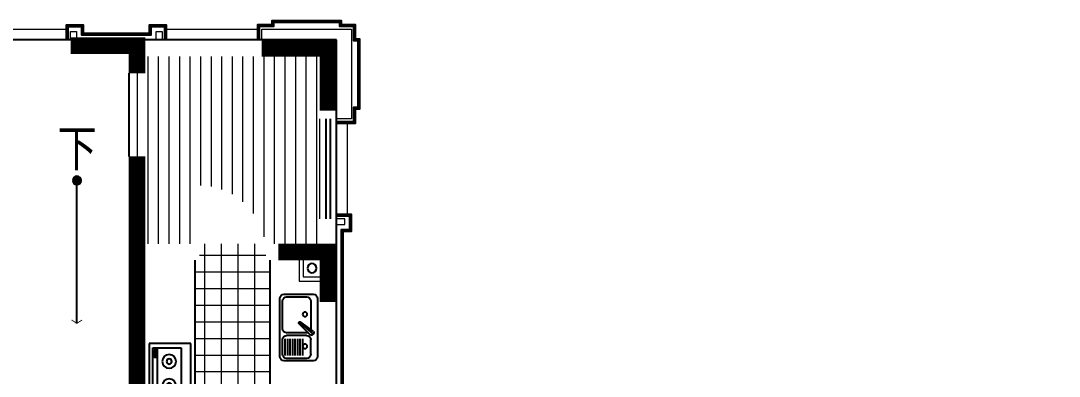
# Model space of a CAD drawing. Extents: x 1117549 to 1295333, y -232649 to -190649.
# Drawn here: x 1236479 to 1248979, y -204661 to -200387 of the extents above; entities that cross this region are included whole.
import ezdxf
from ezdxf.enums import TextEntityAlignment as Align

# ---------------------------------------------------------------- set-up
doc = ezdxf.new("R2010")
doc.units = 0
doc.header["$LTSCALE"] = 1000
doc.header["$MEASUREMENT"] = 0
doc.linetypes.add('ACO-DASHED', pattern=[3, 2, -1])
doc.layers.get('0').update_dxf_attribs({"linetype": 'CONTINUOUS'})
for name, color, linetype in [('A-Insulatinglayer', 11, 'CONTINUOUS'), ('A-Kitchen', 214, 'CONTINUOUS'), ('A-Others', 45, 'ACO-DASHED'), ('A-Plumbing', 4, 'CONTINUOUS'), ('A-Pub-dim-2', 3, 'CONTINUOUS'), ('A-Pub-text', 132, 'CONTINUOUS'), ('A-Railing', 35, 'CONTINUOUS'), ('A-Section', 2, 'CONTINUOUS'), ('A-Window', 183, 'CONTINUOUS'), ('图层1', 6, 'CONTINUOUS')]:
    doc.layers.add(name, color=color, linetype=linetype)
for name, color, linetype, lineweight in [('A-Sill', 135, 'CONTINUOUS', 0), ('A-Wall-2', 123, 'CONTINUOUS', 15), ('WR-FLOR', 151, 'CONTINUOUS', 0), ('剪力墙', 252, 'CONTINUOUS', 0), ('砌块', 31, 'CONTINUOUS', 0), ('铺地', 147, 'CONTINUOUS', 0)]:
    doc.layers.add(name, color=color, linetype=linetype, lineweight=lineweight)
doc.styles.add('hzxy', font='romand.shx', dxfattribs={"bigfont": 'hzxy.shx'})

# ---------------------------------------------------------------- blocks, each defined once
blk = doc.blocks.new('ertuyo0')
at = {"layer": '剪力墙', "const_width": 200}
for points in [[(1368442, -349527), (1369242, -349527), (1369242, -349860)], [(1370742, -349560), (1371542, -349560), (1371542, -350310)], [(1369817, -357710), (1369242, -357710), (1369242, -350860)], [(1370942, -352010), (1371542, -352010), (1371542, -352610)]]:
    blk.add_lwpolyline(points, dxfattribs=at)
blk = doc.blocks.new('A-Kitchen-Gas stove-700x500')
at = {"layer": 'A-Kitchen'}
for p, q in [((-350, 0), (350, 0)), ((-350, -500), (-350, 0)), ((350, 0), (350, -500)), ((-323, -113), (-323, -456)), ((299, -113), (-323, -113)), ((299, -456), (299, -113)), ((350, -500), (-350, -500)), ((-323, -400), (299, -400)), ((-323, -456), (299, -456)), ((-291, -422), (-291, -434)), ((-216, -432), (-280, -432)), ((-280, -432), (-280, -448)), ((-280, -448), (-216, -448)), ((-216, -448), (-216, -432)), ((-199, -423), (-199, -434)), ((182, -422), (182, -434)), ((193, -432), (193, -448)), ((257, -432), (193, -432)), ((193, -448), (257, -448)), ((257, -448), (257, -432)), ((274, -423), (274, -434))]:
    blk.add_line(p, q, dxfattribs=at)
for points in [[(-199, -423, 0.259034), (-201, -420, 0.076276), (-213, -415, 0.036515), (-226, -412, 0.026615), (-245, -411, 0.026615), (-264, -412, 0.036515), (-277, -415, 0.076276), (-289, -420, 0.259034), (-291, -423, 0.078462), (-291, -424, 0.056762)], [(-199, -434, 0.259034), (-201, -430, 0.076276), (-213, -425, 0.036515), (-226, -423, 0.026615), (-245, -422, 0.026615), (-264, -423, 0.036515), (-277, -425, 0.076276), (-289, -430, 0.259034), (-291, -434, 0.259034), (-289, -437, 0.056762), (-280, -441, 0.036515)], [(-216, -443, 0.008736), (-213, -442, 0.076276), (-201, -437, 0.259034), (-199, -434, 0.259034)], [(274, -423, 0.259034), (272, -420, 0.076276), (260, -415, 0.036515), (247, -412, 0.026615), (228, -411, 0.026615), (209, -412, 0.036515), (196, -415, 0.076276), (184, -420, 0.259034), (182, -423, 0.078462), (182, -424, 0.056762)], [(274, -434, 0.259034), (272, -430, 0.076276), (260, -425, 0.036515), (247, -423, 0.026615), (228, -422, 0.026615), (209, -423, 0.036515), (196, -425, 0.076276), (184, -430, 0.259034), (182, -434, 0.259034), (184, -437, 0.056762), (193, -441, 0.036515)], [(257, -443, 0.008736), (260, -442, 0.076276), (272, -437, 0.259034), (274, -434, 0.259034)]]:
    blk.add_lwpolyline(points, format="xyb", dxfattribs=at)
for centre, radius in [((-158, -259), 82.5), ((-158, -259), 31.6), ((134, -259), 82.5), ((134, -259), 31.6)]:
    blk.add_circle(centre, radius, dxfattribs=at)
blk = doc.blocks.new('A-Kitchen-Washer tank-800x450')
at = {"layer": 'A-Kitchen'}
for p, q in [((350, 0), (-350, 0)), ((-400, -50), (-400, -400)), ((-320, -80), (-144, -80)), ((-91, -84), (45, -218)), ((64, -220), (-80, -51)), ((-46, -45), (66, -201)), ((320, -80), (-14, -80)), ((400, -400), (400, -50)), ((-370, -130), (-370, -370)), ((-134, -180), (-334, -180)), ((-134, -210), (-334, -210)), ((-134, -240), (-334, -240)), ((-94, -130), (-94, -370)), ((-64, -130), (-64, -370)), ((370, -370), (370, -130)), ((-134, -270), (-334, -270)), ((-134, -300), (-334, -300)), ((-134, -330), (-334, -330)), ((-134, -360), (-334, -360)), ((-350, -450), (350, -450)), ((-134, -390), (-334, -390)), ((-320, -420), (-144, -420)), ((-14, -420), (320, -420))]:
    blk.add_line(p, q, dxfattribs=at)
for centre in [(-226, -150), (159, -150)]:
    blk.add_circle(centre, 27.5, dxfattribs=at)
for centre, radius, start, end in [((-350, -50), 50, 90, 180), ((350, -50), 50, 0, 90), ((-320, -130), 50, 90, 180), ((-144, -130), 50, 0, 90), ((-57, -78), 34.6, 70.5271, 190.5271), ((-14, -130), 50, 161.1096, 180), ((-14, -130), 50, 90, 97.6978), ((320, -130), 50, 0, 90), ((55, -210), 13.5, 219.7378, 41.3163), ((-320, -370), 50, 180, 270), ((-144, -370), 50, 270, 0), ((-14, -370), 50, 180, 270), ((320, -370), 50, 270, 0), ((-350, -400), 50, 180, 270), ((350, -400), 50, 270, 0)]:
    blk.add_arc(centre, radius, start, end, dxfattribs=at)
blk = doc.blocks.new('A-Kitchen-Refrigeratory-600x600')
at = {"layer": 'A-Kitchen'}
for points in [[(8, -560), (8, 0), (608, 0), (608, -560)], [(32, -536), (32, -24), (584, -24), (584, -536), (32, -536)]]:
    blk.add_lwpolyline(points, dxfattribs=at)
for points in [[(616, -560), (0, -560), (0, -600), (616, -600)], [(90, -624), (90, -600), (42, -600), (42, -624)]]:
    blk.add_lwpolyline(points, close=True, dxfattribs=at)
blk = doc.blocks.new('A$C196A55FC')
h = blk.add_hatch()
h.set_pattern_fill('ANSI31', color=256, scale=100, style=0)
h.set_pattern_definition([(45, (-1440695.98, 408869.9), (-112.253202, 112.253202), [])])
h.paths.add_polyline_path([(746, 1971), (1521, 1971), (1521, 2483), (746, 2483)], flags=25)
at = {"layer": '铺地'}
h = blk.add_hatch(dxfattribs=at)
h.set_pattern_fill('_USER', color=138, scale=200, style=0, double=1, pattern_type=0)
h.set_pattern_definition([(0, (-1440695.98, 515789.9), (0, 200), []), (90, (-1440695.98, 515789.9), (-200, 1e-14), [])])
h.paths.add_polyline_path([(720, 3773), (2100, 3773), (2100, 4285), (720, 4285)], flags=24)
h.paths.add_polyline_path([(701, 4488), (2386, 4488), (2386, 5007), (701, 5007)], flags=24)
h.paths.add_polyline_path([(270, 4552), (851, 4552), (851, 4935), (270, 4935)], flags=24)
h.paths.add_polyline_path([(746, 1971), (1521, 1971), (1521, 2483), (746, 2483)], flags=25)
edge = h.paths.add_edge_path()
edge.add_line((1600, 3500), (800, 3500))
edge.add_line((800, 3500), (800, 3300))
edge.add_line((800, 3300), (750, 3300))
edge.add_line((750, 3300), (750, 1750))
edge.add_line((750, 1750), (150, 1750))
edge.add_line((150, 1750), (150, 1700))
edge.add_line((150, 1700), (710, 1700))
edge.add_line((710, 1700), (710, 1708))
edge.add_line((710, 1708), (750, 1708))
edge.add_line((750, 1708), (750, 1182))
edge.add_line((750, 1182), (774, 1182))
edge.add_line((774, 1182), (774, 1134))
edge.add_line((774, 1134), (750, 1134))
edge.add_line((750, 1134), (750, 1092))
edge.add_line((750, 1092), (710, 1092))
edge.add_line((710, 1092), (710, 1100))
edge.add_line((710, 1100), (150, 1100))
edge.add_line((150, 1100), (150, 1000))
edge.add_line((150, 1000), (150, 994))
edge.add_arc((50, 220), 780, 1.4693, 82.6341, ccw=False)
edge.add_line((830, 240), (830, 240))
edge.add_line((830, 240), (830, 200))
edge.add_line((830, 200), (150, 200))
edge.add_line((150, 200), (150, 150))
edge.add_line((150, 150), (1650, 150))
edge.add_line((1650, 150), (1650, 3300))
edge.add_line((1650, 3300), (1600, 3300))
edge.add_line((1600, 3300), (1600, 3500))
at = {"layer": 'A-Kitchen'}
blk.add_line((1650, 150), (1650, 3300), dxfattribs=at)
blk.add_lwpolyline([(150, 1750), (750, 1750), (750, 3300)], dxfattribs=at)
at = {"layer": 'A-Others', "linetype": 'ACO-DASHED', "ltscale": 0.02}
blk.add_lwpolyline([(1720, 580), (1720, 150), (2250, 150), (2250, 580)], close=True, dxfattribs=at)
at = {"layer": 'A-Others', "linetype": 'ByBlock', "ltscale": 20}
blk.add_lwpolyline([(1720, 580), (2196, 530), (2250, 150)], dxfattribs=at)
for points in [[(1750, 580), (1750, 180), (2250, 180), (2250, 580)], [(1760, 570), (1760, 190), (2240, 190), (2240, 570)]]:
    blk.add_lwpolyline(points, close=True, dxfattribs=at)
at = {"layer": 'A-Plumbing'}
blk.add_circle((245, 3205), 55, dxfattribs=at)
at = {"layer": 'A-Wall-2'}
for points in [[(350, 3300), (350, 3100), (150, 3100)], [(400, 3300), (400, 3050), (150, 3050)]]:
    blk.add_lwpolyline(points, dxfattribs=at)
at = {"layer": 'A-Kitchen', "rotation": 90}
for name, p in [('A-Kitchen-Washer tank-800x450', (180, 2491)), ('A-Kitchen-Gas stove-700x500', (1705, 1950)), ('A-Kitchen-Refrigeratory-600x600', (150, 1092))]:
    blk.add_blockref(name, p, dxfattribs=at)
blk = doc.blocks.new('$dot')
h = blk.add_hatch(color=0)
h.dxf.hatch_style = 1
edge = h.paths.add_edge_path()
edge.add_arc((0, 0), 0.5, 0, 360)
at = {"color": 0}
blk.add_circle((0, 0), 0.5, dxfattribs=at)

msp = doc.modelspace()

# ---------------------------------------------------------------- hatches: boundary and pattern name
at = {"layer": '铺地'}
h = msp.add_hatch(dxfattribs=at)
h.set_pattern_fill('ANSI31', color=138, scale=80, angle=45, style=0)
h.set_pattern_definition([(90, (1806462.52, -235363.45), (127, 2e-14), [])])
h.paths.add_polyline_path([(1238629, -202367), (1238629, -203067), (1237979, -203067), (1237979, -202017), (1237879, -202017, -0.025692), (1237779, -202012), (1237779, -201067), (1237879, -201067), (1237879, -201017), (1237979, -201017), (1237979, -200817), (1238179, -200817), (1239379, -200817), (1240079, -200817), (1240079, -201466), (1240079, -202666), (1240079, -203067), (1239422, -203067, 0.377964)])

# ---------------------------------------------------------------- linework, layer by layer
at = {"layer": 'A-Insulatinglayer'}
for points in [[(1237049, -200617), (1237049, -200457), (1237209, -200457), (1237209, -200557), (1238049, -200557), (1238049, -200457), (1238209, -200457), (1238209, -200617)], [(1241309, -205317), (1241309, -205157), (1241149, -205157), (1241149, -205257), (1240339, -205257), (1240339, -202896), (1240439, -202896), (1240439, -202736), (1240279, -202736)]]:
    msp.add_lwpolyline(points, dxfattribs=at)
at = {"layer": 'A-Insulatinglayer', "elevation": 0}
msp.add_lwpolyline([(1240279, -201597), (1240489, -201597), (1240489, -201427), (1240539, -201427), (1240539, -201197), (1240539, -200957), (1240539, -200627), (1240489, -200627), (1240489, -200457), (1240319, -200457), (1240319, -200407), (1240089, -200407), (1239849, -200407), (1239519, -200407), (1239519, -200457), (1239349, -200457), (1239349, -200617)], dxfattribs=at)
at = {"layer": 'A-Pub-dim-2', "elevation": 0}
msp.add_lwpolyline([(1237154, -204025), (1237154, -202307)], dxfattribs=at)
at = {"layer": 'A-Pub-dim-2', "const_width": 10, "elevation": 0, "flags": 128}
msp.add_lwpolyline([(1237091, -203984), (1237154, -204025), (1237218, -203984)], dxfattribs=at)
at = {"layer": 'A-Railing'}
for p, q in [((1240154, -202767, 0), (1240154, -201567, 0)), ((1240204, -201567, 0), (1240204, -202767, 0))]:
    msp.add_line(p, q, dxfattribs=at)
at = {"layer": 'A-Section', "color": 138}
for points in [[(1237029, -200617), (1237029, -200437), (1237229, -200437), (1237229, -200537), (1238029, -200537), (1238029, -200437), (1238229, -200437), (1238229, -200617)], [(1241329, -205317), (1241329, -205137), (1241129, -205137), (1241129, -205237), (1240359, -205237), (1240359, -202916), (1240459, -202916), (1240459, -202716), (1240279, -202716)]]:
    msp.add_lwpolyline(points, dxfattribs=at)
at = {"layer": 'A-Section', "color": 138, "elevation": 0}
msp.add_lwpolyline([(1240279, -201617), (1240509, -201617), (1240509, -201447), (1240559, -201447), (1240559, -201197), (1240559, -201197), (1240559, -200957), (1240559, -200957), (1240559, -200607), (1240509, -200607), (1240509, -200437), (1240339, -200437), (1240339, -200387), (1240089, -200387), (1240089, -200387), (1239849, -200387), (1239849, -200387), (1239499, -200387), (1239499, -200437), (1239329, -200437), (1239329, -200617)], dxfattribs=at)
at = {"layer": 'A-Sill'}
for p, q in [((1235929, -200487, 0), (1237029, -200487, 0)), ((1238229, -200487, 0), (1239329, -200487, 0)), ((1240409, -201617, 0), (1240409, -202717, 0))]:
    msp.add_line(p, q, dxfattribs=at)
at = {"layer": 'A-Window'}
msp.add_line((1237779, -201017, 0), (1237779, -202017), dxfattribs=at)
at = {"layer": 'WR-FLOR'}
for p, q in [((1240079, -202767, 0), (1240079, -201567, 0)), ((1240279, -201567, 0), (1240279, -202767, 0))]:
    msp.add_line(p, q, dxfattribs=at)
at = {"layer": '图层1', "color": 3}
msp.add_lwpolyline([(1240279, -200617), (1232679, -200617), (1232679, -205317), (1225879, -205317), (1225879, -206967), (1223979, -206967), (1223979, -218067), (1227879, -218067), (1227879, -219317), (1245079, -219317), (1245079, -218067), (1248979, -218067), (1248979, -206967), (1247079, -206967), (1247079, -205317), (1240279, -205317)], close=True, dxfattribs=at)
at = {"layer": '砌块'}
for points in [[(1239379, -200617), (1239379, -200487), (1240459, -200487), (1240459, -201567), (1240279, -201567)], [(1237079, -200617), (1237079, -200517), (1237149, -200517), (1237149, -200617)], [(1238109, -200617), (1238109, -200517), (1238179, -200517), (1238179, -200617)], [(1240279, -202837), (1240379, -202837), (1240379, -202767), (1240279, -202767)]]:
    msp.add_lwpolyline(points, dxfattribs=at)

# ---------------------------------------------------------------- block references
msp.add_blockref('ertuyo0', (-131364, 148843, 0))
at = {"layer": 'A-Pub-dim-2', "xscale": -100, "yscale": 100, "zscale": 100, "rotation": 180}
msp.add_blockref('$dot', (1237154, -202307, 0), dxfattribs=at)
at = {"layer": 'A-Wall-2', "xscale": -1}
msp.add_blockref('A$C196A55FC', (1240229, -206567, 0), dxfattribs=at)

# ---------------------------------------------------------------- texts
at = {"layer": 'A-Pub-text', "style": 'hzxy'}
msp.add_text('下', height=500, dxfattribs=at).set_placement((1237158, -202186, 0), align=Align.CENTER)

doc.saveas('drawing.dxf')
